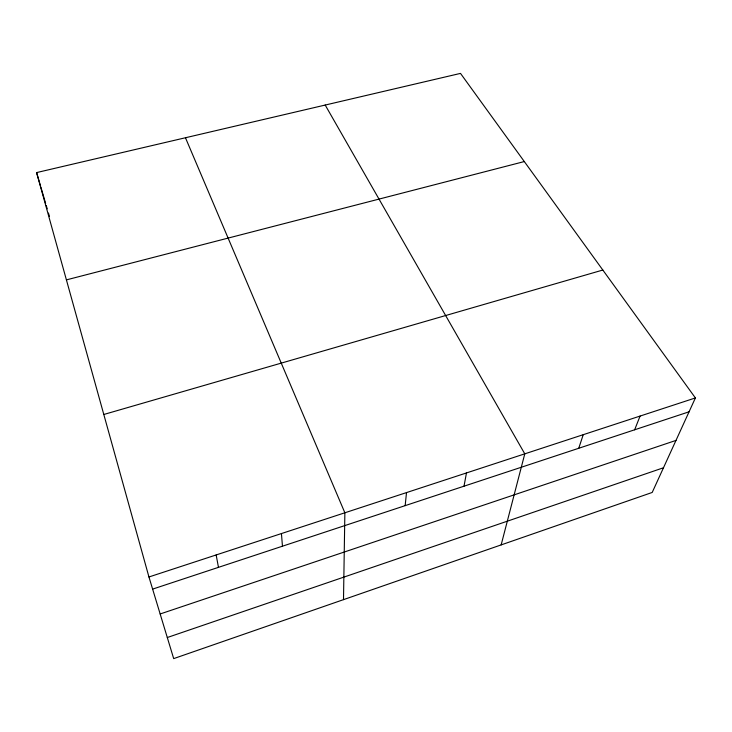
<?xml version="1.0" encoding="UTF-8"?>
<svg xmlns="http://www.w3.org/2000/svg" width="732" height="732" viewBox="0 0 732 732"><rect width="100%" height="100%" fill="white"/><g stroke="black" fill="none" stroke-linecap="round" stroke-linejoin="round"><path stroke-width="1.1" d="M343.5 599.645L344.863 512.784L185.461 137.753M405.162 505.638L406.516 492.581M464.015 486.185L466.467 472.945M501.155 544.901L524.78 453.84L325.2 105.051M578.747 448.268L583.23 434.689M634.644 429.794L640.079 416.06M695.4 397.943L652.203 492.453L173.685 658.608L148.944 576.972L36.6 172.587L460.501 73.392L695.4 397.943L148.944 576.972M167.299 637.526L663.494 467.757M160.162 613.974L675.993 440.408M152.622 589.114L689.068 411.805M103.798 414.486L602.829 270.035M66.411 279.88L524.313 161.552M36.6 172.587L40.644 186.386M40.955 187.447L45.649 203.469M46.272 205.601L47.214 208.803M48.468 213.076L49.401 216.279M216.16 554.947L218.465 567.346M281.436 533.564L282.461 546.191"/></g></svg>
